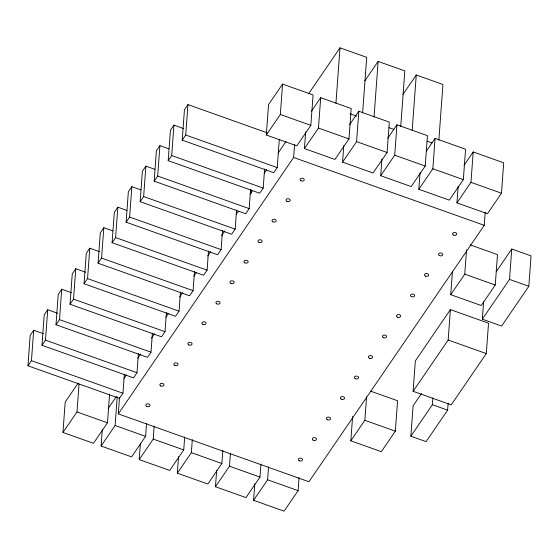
<?xml version="1.0" encoding="UTF-8"?>
<svg xmlns="http://www.w3.org/2000/svg" width="559" height="559" viewBox="0 0 559 559"><rect width="100%" height="100%" fill="white"/><g stroke="black" fill="none" stroke-linecap="round" stroke-linejoin="round"><path stroke-width="0.84" d="M124.357 374.125L122.959 393.236L119.451 398.364L27.95 365.789L30.179 335.393L33.687 330.264L43.49 333.751M27.95 365.789L31.458 360.66L33.687 330.264M138.387 353.609L136.983 372.72L133.475 377.849L41.974 345.28L44.21 314.878L47.711 309.749L57.514 313.236M41.974 345.28L45.482 340.151L47.711 309.749M152.411 333.094L151.007 352.205L147.499 357.334L55.998 324.765L58.234 294.362L61.735 289.234L71.538 292.727M55.998 324.765L59.506 319.636L61.735 289.234M166.435 312.586L165.031 331.69L161.523 336.818L70.022 304.25L72.258 273.847L75.765 268.725L85.569 272.212M109.592 394.137L107.482 422.8L93.458 443.308L62.957 432.456L65.193 402.054L78.253 382.957M70.022 304.25L73.529 299.121L75.765 268.725M180.459 292.071L179.055 311.174L175.547 316.303L84.046 283.734L86.282 253.339L89.789 248.21L99.593 251.697M62.957 432.456L76.988 411.941L79.029 384.145M84.046 283.734L87.553 278.606L89.789 248.21M194.483 271.555L193.079 290.666L189.571 295.795L98.07 263.219L100.306 232.823L103.813 227.695L112.799 230.895M98.07 263.219L101.577 258.097L103.813 227.695M208.507 251.04L207.103 270.151L203.595 275.28L112.093 242.711L114.329 212.308L117.837 207.179L126.823 210.38M112.093 242.711L115.601 237.582L117.837 207.179M146.57 423.338L145.613 436.369L131.589 456.878L101.088 446.026L102.297 429.522M222.531 230.525L221.126 249.635L217.619 254.764L126.124 222.196L128.353 191.793L131.861 186.664L140.847 189.864M126.124 222.196L129.625 217.067L131.861 186.664M101.088 446.026L115.112 425.511L117.215 396.848M485.198 212.301L484.241 225.326L308.938 481.753L118.312 413.898L119.521 397.393M236.555 210.016L235.15 229.12L231.643 234.249L140.148 201.68L142.377 171.285L145.885 166.156L154.871 169.349M140.148 201.68L143.649 196.551L145.885 166.156M250.579 189.501L249.174 208.612L245.674 213.741L154.172 181.165L156.401 150.769L159.909 145.64L168.895 148.841M154.172 181.165L157.68 176.036L159.909 145.64M184.694 436.907L183.736 449.939L169.712 470.454L139.212 459.596L140.358 443.958M264.603 168.986L263.198 188.097L259.697 193.225L168.196 160.657L170.425 130.254L173.933 125.125L183.736 128.612M168.196 160.657L171.704 155.528L173.933 125.125M139.212 459.596L153.236 439.081L154.193 426.056M279.269 139.785L277.229 167.581L273.721 172.71L182.22 140.141L184.449 109.739L187.957 104.61L267.202 132.818M182.22 140.141L185.728 135.012L187.957 104.61M222.817 450.477L221.86 463.509L207.836 484.024L177.336 473.166L178.545 456.661M177.336 473.166L191.36 452.65L192.317 439.626M260.941 464.054L259.984 477.079L245.96 497.594L215.46 486.735L216.675 470.231M215.46 486.735L229.483 466.22L230.441 453.195M251.075 193.421L251.333 189.941M266.315 135.005L268.551 104.603L282.575 84.088L313.075 94.946L310.839 125.349L296.815 145.857L266.315 135.005L280.339 114.49L282.575 84.088M299.065 477.624L298.108 490.648L284.084 511.164L253.583 500.305L254.799 483.808M253.583 500.305L267.607 479.797L268.565 466.765M118.312 413.898L293.615 157.477L294.572 144.446M311.51 111.101L320.698 97.664L351.199 108.516L348.963 138.918L334.939 159.434L304.438 148.575L305.654 132.071M304.438 148.575L318.462 128.06L320.698 97.664M335.924 103.422L340.005 47.836L366.697 57.332L362.609 112.925M349.634 124.671L358.822 111.234L389.323 122.086L387.094 152.488L373.063 173.004L342.569 162.145L343.778 145.64M342.569 162.145L356.593 141.63L358.822 111.234M374.048 116.992L378.129 61.406L404.821 70.909L400.74 126.495M370.289 391.041L397.575 400.754L395.346 431.157L381.322 451.672L350.821 440.813L352.603 416.497M387.757 138.241L396.946 124.804L427.446 135.662L425.217 166.058L411.193 186.573L380.693 175.715L381.902 159.21M350.821 440.813L364.845 420.298L366.564 396.848M380.693 175.715L394.717 155.199L396.946 124.804M412.172 130.568L416.259 74.976L442.945 84.479L438.864 140.064M426.37 151.105L435.07 138.373L465.57 149.232L463.341 179.628L449.317 200.143L418.817 189.284L420.026 172.787M413.108 391.3L415.344 360.904L450.4 309.616L488.531 323.186L486.295 353.588L451.232 404.877L413.108 391.3L448.171 340.019L450.4 309.616M448.129 403.207L447.619 410.159L426.112 441.624L410.858 436.195L413.094 405.799L421.402 393.641M418.817 189.284L432.841 168.776L435.07 138.373M410.858 436.195L432.373 404.73L432.883 397.784M464.012 165.387L473.2 151.943L503.701 162.802L501.465 193.197L487.441 213.713L456.941 202.861L458.156 186.357M470.203 244.898L497.489 254.611L495.26 285.013L481.236 305.528L450.736 294.67L452.455 271.22M456.941 202.861L470.964 182.346L473.2 151.943M450.736 294.67L464.76 274.155L466.541 249.838M496.217 271.744L511.758 249.014L531.05 255.882L528.821 286.278L501.619 326.058L482.326 319.189L483.605 301.818M482.326 319.189L509.522 279.409L511.758 249.014M308.561 93.828L340.005 47.836M123.986 378.457L126.453 374.851M137.78 358.284L140.735 353.966M151.566 338.118L154.522 333.8M165.848 317.233L168.308 313.627M179.635 297.06L182.59 292.741M193.917 276.174L196.377 272.575M207.703 256.008L210.659 251.683M221.49 235.835L224.935 230.797M236.261 214.23L238.232 211.351M250.055 194.064L252.514 190.458M264.33 173.171L266.797 169.573M278.123 153.005L285.998 141.483M108.153 408.552L116.377 396.527M364.866 80.81L378.129 61.406M402.99 94.38L416.259 74.976M350.102 113.819L356.565 116.118M389.036 127.676L393.885 129.402M427.16 141.245L432.009 142.971M280.339 114.49L310.839 125.349M318.462 128.06L348.963 138.918M356.593 141.63L387.094 152.488M394.717 155.199L425.217 166.058M432.841 168.776L463.341 179.628M470.964 182.346L501.465 193.197M293.615 157.477L484.241 225.326M185.728 135.012L277.229 167.581M171.704 155.528L263.198 188.097M509.522 279.409L528.821 286.278M464.76 274.155L495.26 285.013M157.68 176.036L249.174 208.612M143.649 196.551L235.15 229.12M129.625 217.067L221.126 249.635M448.171 340.019L486.295 353.588M115.601 237.582L207.103 270.151M101.577 258.097L193.079 290.666M87.553 278.606L179.055 311.174M432.373 404.73L447.619 410.159M73.529 299.121L165.031 331.69M364.845 420.298L395.346 431.157M59.506 319.636L151.007 352.205M45.482 340.151L136.983 372.72M31.458 360.66L122.959 393.236M76.988 411.941L107.482 422.8M115.112 425.511L145.613 436.369M153.236 439.081L183.736 449.939M191.36 452.65L221.86 463.509M229.483 466.22L259.984 477.079M267.607 479.797L298.108 490.648M146.71 406.449A2.103 1.446 4.2 0 0 149.987 405.485A2.103 1.446 4.2 0 0 146.982 403.954A2.103 1.446 4.2 0 0 146.71 406.449M160.733 385.934A2.103 1.446 4.2 0 0 164.011 384.969A2.103 1.446 4.2 0 0 161.006 383.446A2.103 1.446 4.2 0 0 160.733 385.934M174.757 365.418A2.103 1.446 4.2 0 0 178.035 364.454A2.103 1.446 4.2 0 0 175.03 362.931A2.103 1.446 4.2 0 0 174.757 365.418M188.781 344.91A2.103 1.446 4.2 0 0 192.058 343.946A2.103 1.446 4.2 0 0 189.054 342.415A2.103 1.446 4.2 0 0 188.781 344.91M202.805 324.395A2.103 1.446 4.2 0 0 206.082 323.43A2.103 1.446 4.2 0 0 203.078 321.9A2.103 1.446 4.2 0 0 202.805 324.395M216.836 303.879A2.103 1.446 4.2 0 0 220.106 302.915A2.103 1.446 4.2 0 0 217.102 301.385A2.103 1.446 4.2 0 0 216.836 303.879M230.86 283.364A2.103 1.446 4.2 0 0 234.13 282.4A2.103 1.446 4.2 0 0 231.126 280.877A2.103 1.446 4.2 0 0 230.86 283.364M244.884 262.849A2.103 1.446 4.2 0 0 248.154 261.885A2.103 1.446 4.2 0 0 245.149 260.361A2.103 1.446 4.2 0 0 244.884 262.849M258.908 242.34A2.103 1.446 4.2 0 0 262.178 241.376A2.103 1.446 4.2 0 0 259.173 239.846A2.103 1.446 4.2 0 0 258.908 242.34M272.932 221.825A2.103 1.446 4.2 0 0 276.202 220.861A2.103 1.446 4.2 0 0 273.197 219.331A2.103 1.446 4.2 0 0 272.932 221.825M286.956 201.31A2.103 1.446 4.2 0 0 290.226 200.346A2.103 1.446 4.2 0 0 287.221 198.822A2.103 1.446 4.2 0 0 286.956 201.31M300.98 180.795A2.103 1.446 4.2 0 0 304.25 179.83A2.103 1.446 4.2 0 0 301.245 178.307A2.103 1.446 4.2 0 0 300.98 180.795M453.482 235.08A2.103 1.446 4.2 0 0 456.752 234.116A2.103 1.446 4.2 0 0 453.747 232.586A2.103 1.446 4.2 0 0 453.482 235.08M439.458 255.596A2.103 1.446 4.2 0 0 442.728 254.631A2.103 1.446 4.2 0 0 439.723 253.101A2.103 1.446 4.2 0 0 439.458 255.596M425.434 276.111A2.103 1.446 4.2 0 0 428.704 275.147A2.103 1.446 4.2 0 0 425.699 273.617A2.103 1.446 4.2 0 0 425.434 276.111M411.41 296.619A2.103 1.446 4.2 0 0 414.68 295.655A2.103 1.446 4.2 0 0 411.676 294.132A2.103 1.446 4.2 0 0 411.41 296.619M397.379 317.135A2.103 1.446 4.2 0 0 400.656 316.17A2.103 1.446 4.2 0 0 397.652 314.647A2.103 1.446 4.2 0 0 397.379 317.135M383.355 337.65A2.103 1.446 4.2 0 0 386.632 336.686A2.103 1.446 4.2 0 0 383.628 335.155A2.103 1.446 4.2 0 0 383.355 337.65M369.331 358.165A2.103 1.446 4.2 0 0 372.608 357.201A2.103 1.446 4.2 0 0 369.604 355.671A2.103 1.446 4.2 0 0 369.331 358.165M355.307 378.674A2.103 1.446 4.2 0 0 358.585 377.709A2.103 1.446 4.2 0 0 355.58 376.186A2.103 1.446 4.2 0 0 355.307 378.674M341.283 399.189A2.103 1.446 4.2 0 0 344.554 398.225A2.103 1.446 4.2 0 0 341.556 396.701A2.103 1.446 4.2 0 0 341.283 399.189M327.26 419.704A2.103 1.446 4.2 0 0 330.53 418.74A2.103 1.446 4.2 0 0 327.525 417.21A2.103 1.446 4.2 0 0 327.26 419.704M313.236 440.219A2.103 1.446 4.2 0 0 316.506 439.255A2.103 1.446 4.2 0 0 313.501 437.725A2.103 1.446 4.2 0 0 313.236 440.219M299.212 460.735A2.103 1.446 4.2 0 0 302.482 459.771A2.103 1.446 4.2 0 0 299.477 458.24A2.103 1.446 4.2 0 0 299.212 460.735"/></g></svg>
